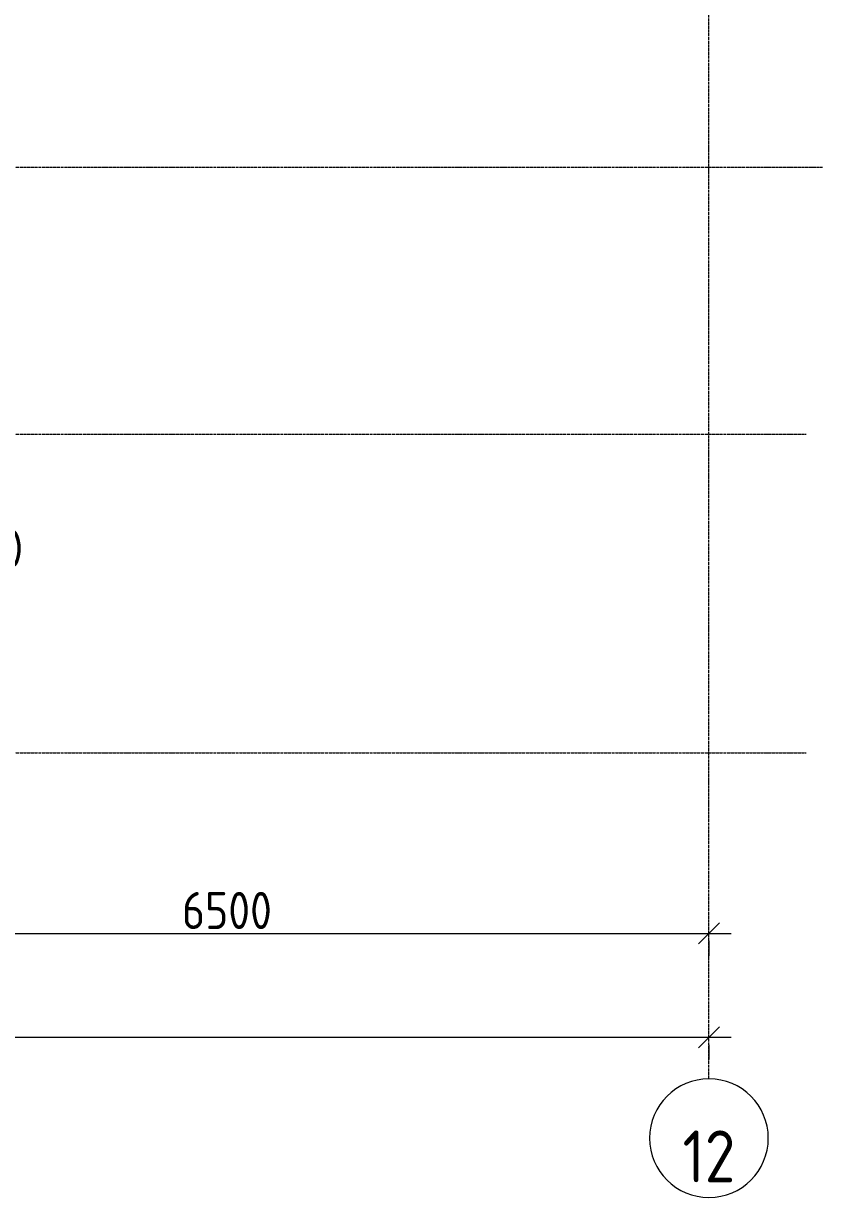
# Model space of a CAD drawing. Header units: millimetres. Extents: x -32 to 417638015, y -35 to 175284279.
# Drawn here: x 416315483 to 416320870, y 175226548 to 175234462 of the extents above; entities that cross this region are included whole.
import ezdxf
from ezdxf import colors
from ezdxf.entities.mleader import LeaderData, LeaderLine
from ezdxf.math import Vec2, Vec3

# ---------------------------------------------------------------- set-up
doc = ezdxf.new("R2010")
doc.units = ezdxf.units.MM
doc.linetypes.add('ADSK_Линия сетки', pattern=[25, 20, -2.5, 0, -2.5])
doc.layers.add('_ЭМ_Надписи', color=7, linetype='Continuous')
for name, color, linetype, lineweight in [('Оси', 253, 'Continuous', 9), ('Размеры', 7, 'Continuous', 9), ('ШТРИХОВКА', 252, 'Continuous', 15)]:
    doc.layers.add(name, color=color, linetype=linetype, lineweight=lineweight)
doc.styles.add('GOST Common', font='GOST_Common.ttf', dxfattribs={"width": 0.9, "height": 350})
doc.styles.add('GOST Common_1', font='GOST_Common.ttf', dxfattribs={"width": 0.9, "height": 250})
doc.styles.add('ЭОМ', font='isocpeur.ttf', dxfattribs={"width": 0.85, "height": 250})
doc.dimstyles.new('ADSK_Основной_2_5_мм', dxfattribs={"dimscale": 304.8, "dimtxt": 251.428749, "dimasz": 0.463911, "dimexe": 0.492126, "dimexo": 0.492126, "dimgap": 0.098425, "dimtad": 1, "dimrnd": 0.01, "dimdsep": 46, "dimtxsty": 'GOST Common_1', "dimblk1": 'OBLIQUE', "dimblk2": 'OBLIQUE', "dimsah": 1, "dimcen": 0.09, "dimdle": 0.492126, "dimazin": 2, "dimtfac": 1, "dimtdec": 4, "dimtix": 1, "dimtmove": 0, "dimatfit": 3, "dimfxl": 1, "dimtvp": 1, "dimtolj": 1, "dimtzin": 0, "dimlwd": 20, "dimlwe": 20, "dimarcsym": 2})

# ---------------------------------------------------------------- blocks, each defined once
blk = doc.blocks.new('_Oblique')
at = {"color": 0, "linetype": 'ByBlock', "lineweight": -2}
blk.add_line((-0.5, -0.5), (0.5, 0.5), dxfattribs=at)
blk = doc.blocks.new('*D113')
at = {"layer": 'Defpoints', "color": 0, "transparency": 16777216}
for p in [(49406.8, -3082.7), (55906.8, -3082.7), (55906.8, -3182.7)]:
    blk.add_point(p, dxfattribs=at)
at = {"layer": 'Размеры', "color": 0, "lineweight": 20, "transparency": 16777216}
for p, q in [((49256.8, -3182.7), (56056.8, -3182.7)), ((49406.8, -3232.7), (49406.8, -3332.7)), ((55906.8, -3232.7), (55906.8, -3332.7))]:
    blk.add_line(p, q, dxfattribs=at)
at = {"layer": 'Размеры', "color": 0, "lineweight": 20, "transparency": 16777216, "xscale": 141.4, "yscale": 141.4, "zscale": 141.4, "rotation": 180}
blk.add_blockref('_Oblique', (49406.8, -3182.7), dxfattribs=at)
at = {"layer": 'Размеры', "color": 0, "lineweight": 20, "transparency": 16777216, "xscale": 141.4, "yscale": 141.4, "zscale": 141.4}
blk.add_blockref('_Oblique', (55906.8, -3182.7), dxfattribs=at)
at = {"layer": 'Размеры', "color": 0, "lineweight": 20, "transparency": 16777216, "insert": (52656.8, -3027.7), "char_height": 250, "width": 756.843, "attachment_point": 5, "style": 'GOST Common_1'}
blk.add_mtext('\\A1;6500', dxfattribs=at)
blk = doc.blocks.new('*D114')
at = {"layer": 'Defpoints', "color": 0, "transparency": 16777216}
for p in [(-5943.2, -3782.7), (55906.8, -3782.7), (55906.8, -3882.7)]:
    blk.add_point(p, dxfattribs=at)
at = {"layer": 'Размеры', "color": 0, "lineweight": 20, "transparency": 16777216}
for p, q in [((-6093.2, -3882.7), (56056.8, -3882.7)), ((-5943.2, -3932.7), (-5943.2, -4032.7)), ((55906.8, -3932.7), (55906.8, -4032.7))]:
    blk.add_line(p, q, dxfattribs=at)
at = {"layer": 'Размеры', "color": 0, "lineweight": 20, "transparency": 16777216, "xscale": 141.4, "yscale": 141.4, "zscale": 141.4, "rotation": 180}
blk.add_blockref('_Oblique', (-5943.2, -3882.7), dxfattribs=at)
at = {"layer": 'Размеры', "color": 0, "lineweight": 20, "transparency": 16777216, "xscale": 141.4, "yscale": 141.4, "zscale": 141.4}
blk.add_blockref('_Oblique', (55906.8, -3882.7), dxfattribs=at)
at = {"layer": 'Размеры', "color": 0, "lineweight": 20, "transparency": 16777216, "insert": (24981.8, -3727.7), "char_height": 250, "width": 889.802, "attachment_point": 5, "style": 'GOST Common_1'}
blk.add_mtext('\\A1;61850', dxfattribs=at)
blk = doc.blocks.new('1 этаж')
at = {"layer": 'Оси', "color": 8, "linetype": 'ADSK_Линия сетки'}
for p, q in [((55906.766, -4162.595), (55906.766, 44411.9)), ((-9557.528, 1983.902), (56672.201, 1983.902)), ((-9557.528, 183.902), (56562.053, 183.902)), ((-9557.528, -1966.098), (56562.053, -1966.098))]:
    blk.add_line(p, q, dxfattribs=at)
at = {"layer": 'Оси', "color": 8, "lineweight": 20}
for start, end in [(360, 180), (180, 360)]:
    blk.add_arc((55906.766, -4562.595), 400, start, end, dxfattribs=at)
at = {"layer": 'Оси', "color": 8, "insert": (55905.935, -4685.5), "char_height": 350, "width": 387, "attachment_point": 5, "line_spacing_factor": 1.022766, "style": 'GOST Common'}
blk.add_mtext('\\pxqc,t0.25714,0.51429,0.77143,1.02857,1.28571,1.54286,1.8,2.05714,2.31429,2.57143,2.82857,3.08571,3.34286,3.6,3.85714,4.11429,4.37143,4.62857,4.88571,5.14286,5.4,5.65714,5.91429,6.17143,6.42857,6.68571,6.94286,7.2,7.45714,7.71429,7.97143,8.22857;{12}', dxfattribs=at)
at = {"layer": 'Размеры', "color": 8, "lineweight": 20}
for base, p1, p2, override, picture, middle in [((55906.766, -3182.655), (49406.766, -3082.671), (55906.766, -3082.671), {"dimpost": '<>', "dimfxl": 6500}, '*D113', (52656.766, -3027.655)), ((55906.766, -3882.655), (-5943.234, -3782.671), (55906.766, -3782.671), {"dimpost": '<>', "dimfxl": 61850}, '*D114', (24981.766, -3727.655))]:
    dim = blk.add_linear_dim(base=base, p1=p1, p2=p2, dimstyle='ADSK_Основной_2_5_мм', override=override, dxfattribs=at)
    dim.commit()
    dim.dimension.update_dxf_attribs({"geometry": picture, "text_midpoint": middle})

msp = doc.modelspace()

# ---------------------------------------------------------------- block references
at = {"layer": 'ШТРИХОВКА'}
msp.add_blockref('1 этаж', (416264198.1, 175231510.7), dxfattribs=at)

# ---------------------------------------------------------------- leaders
at = {"layer": '_ЭМ_Надписи', "color": 7, "ltscale": 5}
ml = msp.add_multileader_mtext('Standard', dxfattribs=at)
ml.set_content('{\\fGOST Common|b0|i0|c204|p34;\\W0.9;\\C256;1ЩРС-2\\fISOCPEUR|b0|i0|c204|p34;\\W0.85; Гр.10\\P\\pxql;резерв\\P\\fGOST Common|b0|i0|c0|p34;\\W0.9;h=\\fGOST Common|b0|i0|c204|p34;0\\fGOST Common|b0|i0|c0|p34;.\\fGOST Common|b0|i0|c204|p34;3м}', color=1, style='ЭОМ')
ml.set_leader_properties()
ml.build(insert=Vec2(0, 0))
ml.multileader.update_dxf_attribs({"text_left_attachment_type": 6, "text_right_attachment_type": 6, "dogleg_length": 0, "arrow_head_size": 200})
ctx = ml.context
ctx.base_point, ctx.char_height, ctx.arrow_head_size, ctx.landing_gap_size, ctx.plane_origin = Vec3(416313746.8, 175230747.4), 250, 200, 0, Vec3(416288390.5, 175246026)
ctx.left_attachment, ctx.right_attachment = 6, 6
notes = []
notes.append((ctx, [(0, (1, 1, 0), (416313746.8, 175230747.4), (1, 0), 0, [(0, [(416312616.5, 175232254.6)], 0, [])])]))
ctx.mtext.insert, ctx.mtext.width, ctx.mtext.defined_height, ctx.mtext.flow_direction = Vec3(416313746.8, 175231047.4), 2073.809, 545.6, 5
for ctx, leaders in notes:
    for number, flags, end, landing, length, lines in leaders:
        leader = LeaderData()
        leader.index, (leader.has_last_leader_line, leader.has_dogleg_vector, leader.attachment_direction) = number, flags
        leader.last_leader_point, leader.dogleg_vector, leader.dogleg_length = Vec3(end), Vec3(landing), length
        for number, points, colour, breaks in lines:
            line = LeaderLine()
            line.index, line.vertices, line.color, line.breaks = number, Vec3.list(points), colors.encode_raw_color(colour), breaks
            leader.lines.append(line)
        ctx.leaders.append(leader)

doc.saveas('drawing.dxf')
